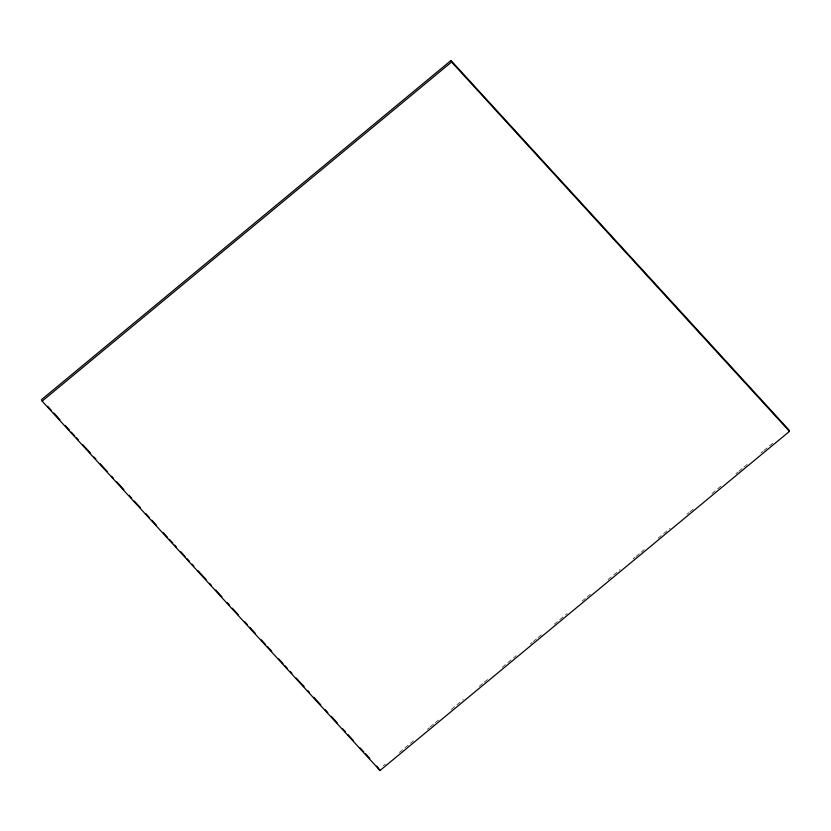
<?xml version="1.0" encoding="UTF-8"?>
<svg xmlns="http://www.w3.org/2000/svg" width="831" height="831" viewBox="0 0 831 831"><rect width="100%" height="100%" fill="white"/><g stroke="black" fill="none" stroke-linecap="round" stroke-linejoin="round"><path stroke-width="0.62" stroke-dasharray="4.16 3.12" d="M383.413 765.683L385.418 764.032M399.389 752.45L409.382 744.181M410.379 743.35L413.371 740.868M427.352 729.286L429.357 727.634M430.354 726.803L434.343 723.5M435.34 722.669L439.339 719.366M451.326 709.435L463.303 699.515M479.279 686.281L483.278 682.968M484.276 682.137L488.275 678.834M502.256 667.251L516.228 655.669M530.209 644.087L532.214 642.436M533.211 641.615L537.2 638.301M538.197 637.47L542.196 634.167M554.184 624.237L567.158 613.486M582.147 601.083L586.135 597.769M587.133 596.949L591.132 593.635M608.105 579.571L620.092 569.65M633.066 558.899L635.071 557.237M636.068 556.417L640.057 553.103M641.065 552.283L645.053 548.969M658.038 538.218L670.025 528.287M686.998 514.233L688.992 512.571M689.99 511.751L693.989 508.437M711.959 493.552L722.949 484.452M735.934 473.701L737.928 472.05M738.925 471.219L742.924 467.905M743.922 467.084L747.91 463.771M760.895 453.02L762.889 451.368M763.886 450.537L772.882 443.1"/><path stroke-width="1.25" d="M450.984 60.497L41.55 399.628L42.142 401.144L380.016 770.503L789.45 431.372L788.858 429.856L450.984 60.497L451.576 62.013L789.45 431.372M42.142 401.144L451.576 62.013M47.679 406.328L51.179 410.15M53.807 413.017L59.936 419.717M65.182 425.462L69.565 430.25M71.31 432.162L74.811 435.984M76.566 437.906L78.311 439.817M82.695 444.595L90.569 453.207M94.069 457.04L95.825 458.951M100.198 463.74L107.199 471.395M111.572 476.173L113.328 478.095M116.828 481.918L123.829 489.573M129.085 495.318L131.703 498.185M134.331 501.062L140.46 507.751M145.716 513.496L149.216 517.329M151.844 520.196L156.218 524.984M163.219 532.64L167.592 537.418M169.347 539.329L172.848 543.162M174.593 545.074L176.349 546.985M180.722 551.774L185.105 556.562M186.85 558.474L189.478 561.341M192.106 564.218L193.852 566.129M198.235 570.907L206.109 579.519M209.609 583.352L211.365 585.263M215.738 590.052L221.867 596.751M227.112 602.485L229.74 605.363M232.368 608.23L238.497 614.93M244.626 621.63L247.254 624.497M249.871 627.374L255.127 633.108M261.256 639.808L265.629 644.596M267.385 646.508L271.758 651.296M278.759 658.952L283.132 663.73M284.888 665.641L287.516 668.519M290.144 671.386L291.889 673.297M296.262 678.086L304.146 686.697M307.647 690.53L309.392 692.441M313.775 697.219L320.776 704.875M325.15 709.664L327.778 712.531M331.278 716.364L337.407 723.063M342.663 728.797L345.281 731.675M347.909 734.542L353.165 740.286M360.166 747.942L363.666 751.764M365.411 753.675L369.795 758.464M376.796 766.12L380.016 770.503"/></g></svg>
